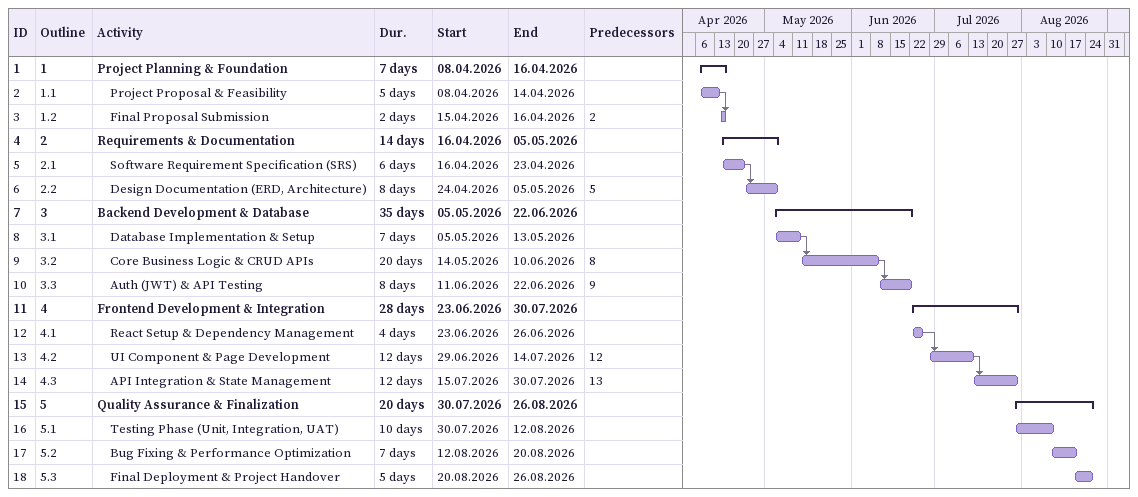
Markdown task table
| ID | WBS | Task | Duration | Start | Finish | Predecessors |
|---|---|---|---|---|---|---|
| 1 | 1 | **Project Planning & Foundation** | 7d | 2026-04-08 | 2026-04-16 |  |
| 2 | 1.1 | Project Proposal & Feasibility | 5d | 2026-04-08 | 2026-04-14 |  |
| 3 | 1.2 | Final Proposal Submission | 2d | 2026-04-15 | 2026-04-16 | 2 |
| 4 | 2 | **Requirements & Documentation** | 14d | 2026-04-16 | 2026-05-05 |  |
| 5 | 2.1 | Software Requirement Specification (SRS) | 6d | 2026-04-16 | 2026-04-23 |  |
| 6 | 2.2 | Design Documentation (ERD, Architecture) | 8d | 2026-04-24 | 2026-05-05 | 5 |
| 7 | 3 | **Backend Development & Database** | 35d | 2026-05-05 | 2026-06-22 |  |
| 8 | 3.1 | Database Implementation & Setup | 7d | 2026-05-05 | 2026-05-13 |  |
| 9 | 3.2 | Core Business Logic & CRUD APIs | 20d | 2026-05-14 | 2026-06-10 | 8 |
| 10 | 3.3 | Auth (JWT) & API Testing | 8d | 2026-06-11 | 2026-06-22 | 9 |
| 11 | 4 | **Frontend Development & Integration** | 28d | 2026-06-23 | 2026-07-30 |  |
| 12 | 4.1 | React Setup & Dependency Management | 4d | 2026-06-23 | 2026-06-26 |  |
| 13 | 4.2 | UI Component & Page Development | 12d | 2026-06-29 | 2026-07-14 | 12 |
| 14 | 4.3 | API Integration & State Management | 12d | 2026-07-15 | 2026-07-30 | 13 |
| 15 | 5 | **Quality Assurance & Finalization** | 20d | 2026-07-30 | 2026-08-26 |  |
| 16 | 5.1 | Testing Phase (Unit, Integration, UAT) | 10d | 2026-07-30 | 2026-08-12 |  |
| 17 | 5.2 | Bug Fixing & Performance Optimization | 7d | 2026-08-12 | 2026-08-20 |  |
| 18 | 5.3 | Final Deployment & Project Handover | 5d | 2026-08-20 | 2026-08-26 |  |
